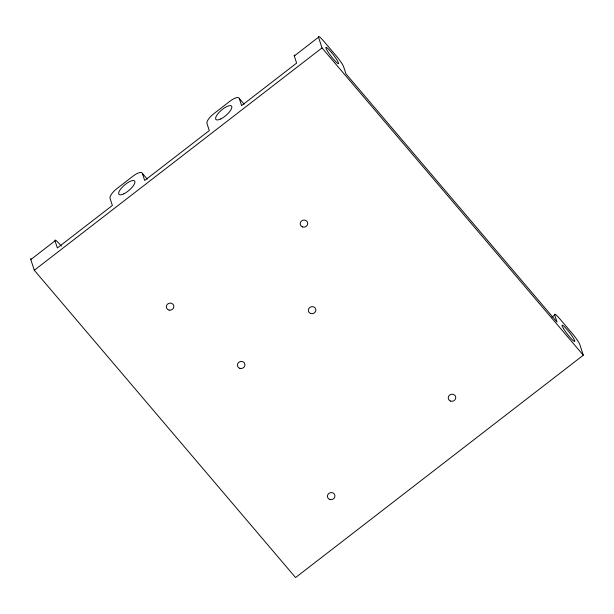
<?xml version="1.0" encoding="UTF-8"?>
<svg xmlns="http://www.w3.org/2000/svg" width="614" height="614" viewBox="0 0 614 614"><rect width="100%" height="100%" fill="white"/><g stroke="black" fill="none" stroke-linecap="round" stroke-linejoin="round"><path stroke-width="0.92" d="M551.671 317.346L554.703 315.005A10.292 1.328 52.3 0 1 559.822 318.85L572.371 333.609A10.292 1.328 52.3 0 1 579.808 344.531L583.3 355.214L295.58 577.567L34.292 270.26L30.8 259.576L55.03 240.849A10.292 1.328 52.3 0 1 60.149 244.694L61.346 246.099M55.03 240.849L57.355 247.972L112.37 205.46L110.036 198.337A10.292 3.477 -40.4 0 1 116.959 188.559L133.115 176.072A10.292 3.477 -40.4 0 1 142.348 173.371L144.681 180.501L209.297 130.559L206.964 123.429A10.292 3.477 -40.4 0 1 213.887 113.651L230.043 101.164A10.292 3.477 -40.4 0 1 239.276 98.463L241.609 105.6L296.623 63.088L294.283 55.951L318.52 37.224A10.292 1.328 52.3 0 1 323.639 41.069L336.188 55.828A10.292 1.328 52.3 0 1 343.625 66.749L345.935 73.826L557.013 322.081L554.703 315.005M34.292 270.26L322.012 47.915L318.52 37.224M322.012 47.915L583.3 355.214M239.276 98.463L244.142 104.18M142.348 173.371L147.214 179.088M30.8 259.576A10.292 1.328 52.3 0 1 31.061 258.793M294.283 55.951A10.292 1.328 52.3 0 1 294.881 55.321M331.468 52.466L329.856 50.601A10.292 1.328 52.3 0 0 327.861 51.683A10.292 1.328 52.3 0 0 338.291 63.702A10.292 1.328 52.3 0 0 331.468 52.466M310.554 313.462A3.791 3.53 -18.1 0 0 315.865 309.686A3.791 3.53 -18.1 0 0 309.94 307.353A3.791 3.53 -18.1 0 0 310.554 313.462M302.395 226.904A3.791 3.53 -18.1 0 0 307.691 223.112A3.791 3.53 -18.1 0 0 301.75 220.802A3.791 3.53 -18.1 0 0 302.395 226.904M239.921 368.362A3.791 3.53 -18.1 0 0 244.879 364.163A3.791 3.53 -18.1 0 0 238.723 362.36A3.791 3.53 -18.1 0 0 239.921 368.362M169.149 310.116A3.791 3.53 -18.1 0 0 173.708 305.534A3.791 3.53 -18.1 0 0 167.392 304.26A3.791 3.53 -18.1 0 0 169.149 310.116M220.687 118.97A10.292 3.477 -40.4 0 0 231.8 106.544A10.292 3.477 -40.4 0 0 218.684 112.846A10.292 3.477 -40.4 0 0 220.687 118.97M123.759 193.878A10.292 3.477 -40.4 0 0 134.873 181.452A10.292 3.477 -40.4 0 0 121.756 187.746A10.292 3.477 -40.4 0 0 123.759 193.878M450.584 401.088A3.791 3.53 -18.1 0 0 455.734 397.104A3.791 3.53 -18.1 0 0 449.694 395.025A3.791 3.53 -18.1 0 0 450.584 401.088M329.772 499.458A3.791 3.53 -18.1 0 0 334.914 495.483A3.791 3.53 -18.1 0 0 328.881 493.395A3.791 3.53 -18.1 0 0 329.772 499.458M563.552 328.682A10.292 1.328 52.3 0 0 574.428 341.468A10.292 1.328 52.3 0 0 567.252 329.772A10.292 1.328 52.3 0 0 563.552 328.682"/></g></svg>
